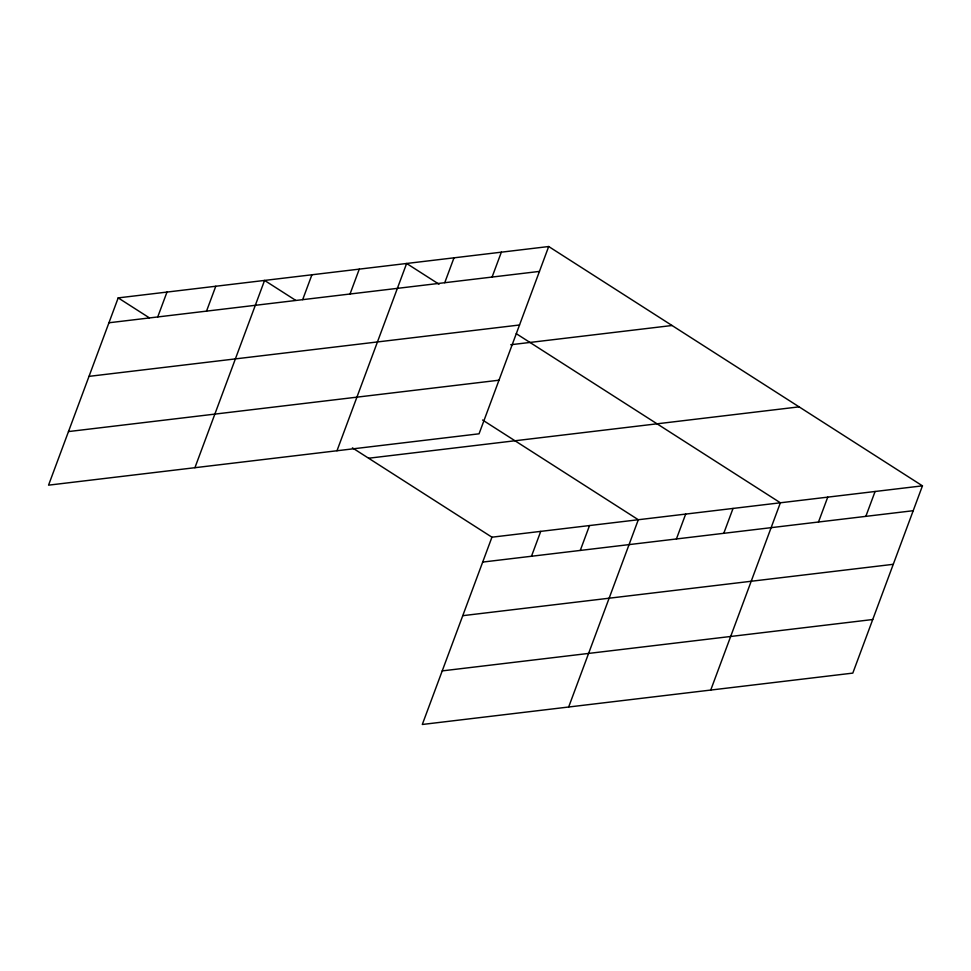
<?xml version="1.0" encoding="UTF-8"?>
<svg xmlns="http://www.w3.org/2000/svg" width="971" height="971" viewBox="0 0 971 971"><rect width="100%" height="100%" fill="white"/><g stroke="black" fill="none" stroke-linecap="round" stroke-linejoin="round"><path stroke-width="1.46" d="M548.7 246.525L118.195 297.891L48.55 485.16L479.055 433.806L548.7 246.525L922.45 485.84L852.805 673.109L422.3 724.475L491.945 537.194L922.45 485.84M157.739 316.947L166.988 292.065M206.532 311.133L215.78 286.251M194.916 467.706L264.573 280.425L295.718 300.367M302.673 299.651L311.922 274.781M350.033 294.007L359.282 269.125M336.986 450.75L406.631 263.481L439.026 284.212M444.742 282.707L453.991 257.825M492.091 277.051L501.352 252.181M531.477 556.262L540.738 531.38M580.27 550.436L589.531 525.554M568.666 707.009L638.311 519.74L482.587 420.018M676.423 538.966L685.672 514.084M723.771 533.31L733.032 508.44M710.736 690.065L780.381 502.784L516.269 333.672M818.492 522.01L827.741 497.14M865.841 516.366L875.089 491.484M108.946 322.773L539.451 271.407M89.016 376.36L519.521 324.994M510.734 344.741L672.041 325.503M68.48 431.573L498.985 380.207M368.604 458.227L799.109 406.861M482.696 562.075L913.201 510.71M462.766 615.675L893.271 564.309M442.23 670.888L872.735 619.522M118.195 297.891L149.34 317.833M352.412 447.862L491.945 537.194"/></g></svg>
